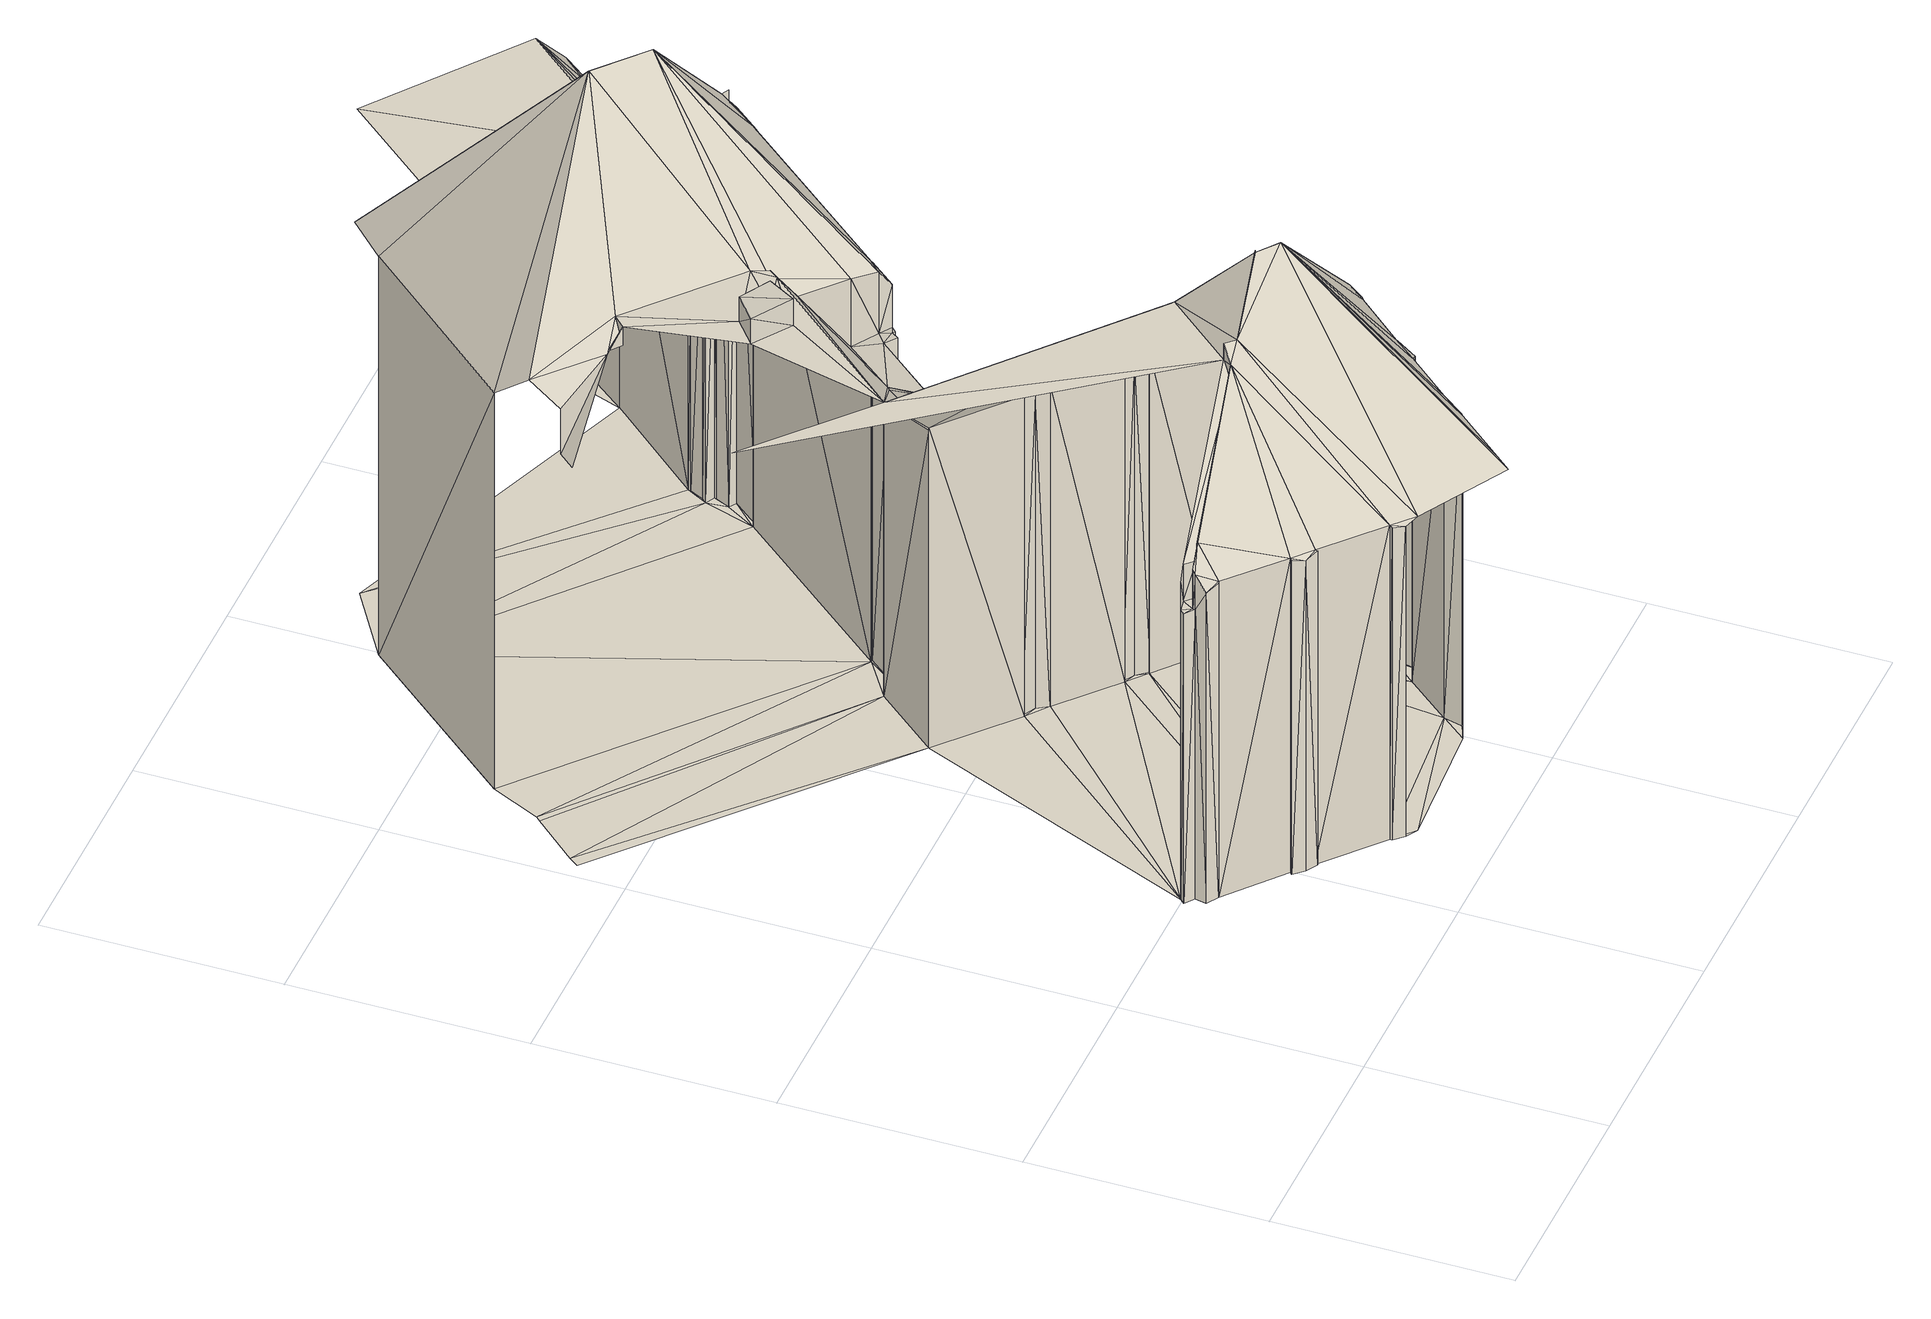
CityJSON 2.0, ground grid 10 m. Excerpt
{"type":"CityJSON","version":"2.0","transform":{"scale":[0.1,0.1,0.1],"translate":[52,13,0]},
"CityObjects":{
"building1":{"type":"Building","geometry":[{"type":"MultiSurface","lod":"2","boundaries":[[[0,1,2]]]}]},
"building2":{"type":"Building","geometry":[{"type":"MultiSurface","lod":"2","boundaries":[[[0,2,3]]]}]},
"building3":{"type":"Building","geometry":[{"type":"MultiSurface","lod":"2","boundaries":[[[4,5,6]]]}]},
"building4":{"type":"Building","geometry":[{"type":"MultiSurface","lod":"2","boundaries":[[[7,8,4]]]}]},
"building5":{"type":"Building","geometry":[{"type":"MultiSurface","lod":"2","boundaries":[[[5,7,4]]]}]},
"building6":{"type":"Building","geometry":[{"type":"MultiSurface","lod":"2","boundaries":[[[4,2,3]]]}]},
"building7":{"type":"Building","geometry":[{"type":"MultiSurface","lod":"2","boundaries":[[[6,4,3]]]}]},
"building8":{"type":"Building","geometry":[{"type":"MultiSurface","lod":"2","boundaries":[[[9,4,2]]]}]},
"building9":{"type":"Building","geometry":[{"type":"MultiSurface","lod":"2","boundaries":[[[0,6,3]]]}]},
"building10":{"type":"Building","geometry":[{"type":"MultiSurface","lod":"2","boundaries":[[[10,11,7]]]}]},
"building11":{"type":"Building","geometry":[{"type":"MultiSurface","lod":"2","boundaries":[[[10,7,5]]]}]},
"building12":{"type":"Building","geometry":[{"type":"MultiSurface","lod":"2","boundaries":[[[1,2,9]]]}]},
"building13":{"type":"Building","geometry":[{"type":"MultiSurface","lod":"2","boundaries":[[[7,11,12]]]}]},
"building14":{"type":"Building"},
"building15":{"type":"Building"},
"building16":{"type":"Building"},
"building17":{"type":"Building","geometry":[{"type":"MultiSurface","lod":"2","boundaries":[[[6,10,5]]]}]},
"building18":{"type":"Building","geometry":[{"type":"MultiSurface","lod":"2","boundaries":[[[7,12,8]]]}]},
"building19":{"type":"Building","geometry":[{"type":"MultiSurface","lod":"2","boundaries":[[[8,13,9]]]}]},
"building20":{"type":"Building","geometry":[{"type":"MultiSurface","lod":"2","boundaries":[[[4,8,9]]]}]},
"building21":{"type":"Building","geometry":[{"type":"MultiSurface","lod":"2","boundaries":[[[6,10,0]]]}]},
"building22":{"type":"Building"},
"building23":{"type":"Building","geometry":[{"type":"MultiSurface","lod":"2","boundaries":[[[10,12,11]]]}]},
"building24":{"type":"Building","geometry":[{"type":"MultiSurface","lod":"2","boundaries":[[[14,9,1]]]}]},
"building25":{"type":"Building"},
"building26":{"type":"Building","geometry":[{"type":"MultiSurface","lod":"2","boundaries":[[[14,15,1]]]}]},
"building27":{"type":"Building","geometry":[{"type":"MultiSurface","lod":"2","boundaries":[[[14,16,15]]]}]},
"building28":{"type":"Building","geometry":[{"type":"MultiSurface","lod":"2","boundaries":[[[12,17,8]]]}]},
"building29":{"type":"Building","geometry":[{"type":"MultiSurface","lod":"2","boundaries":[[[17,8,13]]]}]},
"building30":{"type":"Building","geometry":[{"type":"MultiSurface","lod":"2","boundaries":[[[9,13,18]]]}]},
"building31":{"type":"Building","geometry":[{"type":"MultiSurface","lod":"2","boundaries":[[[13,17,18]]]}]},
"building32":{"type":"Building","geometry":[{"type":"MultiSurface","lod":"2","boundaries":[[[9,18,19]]]}]},
"building33":{"type":"Building","geometry":[{"type":"MultiSurface","lod":"2","boundaries":[[[9,19,14]]]}]},
"building34":{"type":"Building","geometry":[{"type":"MultiSurface","lod":"2","boundaries":[[[14,20,19]]]}]},
"building35":{"type":"Building","geometry":[{"type":"MultiSurface","lod":"2","boundaries":[[[14,16,20]]]}]},
"building36":{"type":"Building","geometry":[{"type":"MultiSurface","lod":"2","boundaries":[[[17,21,20]]]}]},
"building37":{"type":"Building","geometry":[{"type":"MultiSurface","lod":"2","boundaries":[[[19,18,20]]]}]},
"building38":{"type":"Building","geometry":[{"type":"MultiSurface","lod":"2","boundaries":[[[18,17,20]]]}]},
"building39":{"type":"Building","geometry":[{"type":"MultiSurface","lod":"2","boundaries":[[[22,10,0]]]}]},
"building40":{"type":"Building","geometry":[{"type":"MultiSurface","lod":"2","boundaries":[[[23,12,10]]]}]},
"building41":{"type":"Building","geometry":[{"type":"MultiSurface","lod":"2","boundaries":[[[10,23,22]]]}]},
"building42":{"type":"Building","geometry":[{"type":"MultiSurface","lod":"2","boundaries":[[[23,17,12]]]}]},
"building43":{"type":"Building","geometry":[{"type":"MultiSurface","lod":"2","boundaries":[[[22,23,24]]]}]},
"building44":{"type":"Building","geometry":[{"type":"MultiSurface","lod":"2","boundaries":[[[25,24,22]]]}]},
"building45":{"type":"Building","geometry":[{"type":"MultiSurface","lod":"2","boundaries":[[[25,24,26]]]}]},
"building46":{"type":"Building","geometry":[{"type":"MultiSurface","lod":"2","boundaries":[[[27,26,25]]]}]},
"building47":{"type":"Building","geometry":[{"type":"MultiSurface","lod":"2","boundaries":[[[25,27,22]]]}]},
"building48":{"type":"Building","geometry":[{"type":"MultiSurface","lod":"2","boundaries":[[[23,24,26]]]}]},
"building49":{"type":"Building","geometry":[{"type":"MultiSurface","lod":"2","boundaries":[[[28,27,22]]]}]},
"building50":{"type":"Building","geometry":[{"type":"MultiSurface","lod":"2","boundaries":[[[23,29,26]]]}]},
"building51":{"type":"Building","geometry":[{"type":"MultiSurface","lod":"2","boundaries":[[[26,30,31]]]}]},
"building52":{"type":"Building","geometry":[{"type":"MultiSurface","lod":"2","boundaries":[[[27,26,31]]]}]},
"building53":{"type":"Building","geometry":[{"type":"MultiSurface","lod":"2","boundaries":[[[29,30,26]]]}]},
"building54":{"type":"Building","geometry":[{"type":"MultiSurface","lod":"2","boundaries":[[[27,31,28]]]}]},
"building55":{"type":"Building","geometry":[{"type":"MultiSurface","lod":"2","boundaries":[[[28,29,30]]]}]},
"building56":{"type":"Building","geometry":[{"type":"MultiSurface","lod":"2","boundaries":[[[31,30,28]]]}]},
"building57":{"type":"Building","geometry":[{"type":"MultiSurface","lod":"2","boundaries":[[[32,33,34]]]}]},
"building58":{"type":"Building","geometry":[{"type":"MultiSurface","lod":"2","boundaries":[[[23,35,17]]]}]},
"building59":{"type":"Building","geometry":[{"type":"MultiSurface","lod":"2","boundaries":[[[16,20,36]]]}]},
"building60":{"type":"Building","geometry":[{"type":"MultiSurface","lod":"2","boundaries":[[[35,21,17]]]}]},
"building61":{"type":"Building","geometry":[{"type":"MultiSurface","lod":"2","boundaries":[[[20,21,36]]]}]},
"building62":{"type":"Building","geometry":[{"type":"MultiSurface","lod":"2","boundaries":[[[36,35,21]]]}]},
"building63":{"type":"Building","geometry":[{"type":"MultiSurface","lod":"2","boundaries":[[[36,16,34]]]}]},
"building64":{"type":"Building","geometry":[{"type":"MultiSurface","lod":"2","boundaries":[[[28,37,38]]]}]},
"building65":{"type":"Building","geometry":[{"type":"MultiSurface","lod":"2","boundaries":[[[37,29,28]]]}]},
"building66":{"type":"Building","geometry":[{"type":"MultiSurface","lod":"2","boundaries":[[[23,35,29]]]}]},
"building67":{"type":"Building","geometry":[{"type":"MultiSurface","lod":"2","boundaries":[[[37,35,29]]]}]},
"building68":{"type":"Building","geometry":[{"type":"MultiSurface","lod":"2","boundaries":[[[38,39,40]]]}]},
"building69":{"type":"Building","geometry":[{"type":"MultiSurface","lod":"2","boundaries":[[[38,37,39]]]}]},
"building70":{"type":"Building","geometry":[{"type":"MultiSurface","lod":"2","boundaries":[[[40,41,42]]]}]},
"building71":{"type":"Building","geometry":[{"type":"MultiSurface","lod":"2","boundaries":[[[40,39,41]]]}]},
"building72":{"type":"Building","geometry":[{"type":"MultiSurface","lod":"2","boundaries":[[[38,42,40]]]}]},
"building73":{"type":"Building","geometry":[{"type":"MultiSurface","lod":"2","boundaries":[[[39,41,37]]]}]},
"building74":{"type":"Building"},
"building75":{"type":"Building"},
"building76":{"type":"Building","geometry":[{"type":"MultiSurface","lod":"2","boundaries":[[[43,44,45]]]}]},
"building77":{"type":"Building","geometry":[{"type":"MultiSurface","lod":"2","boundaries":[[[46,42,38]]]}]},
"building78":{"type":"Building","geometry":[{"type":"MultiSurface","lod":"2","boundaries":[[[41,37,47]]]}]},
"building79":{"type":"Building","geometry":[{"type":"MultiSurface","lod":"2","boundaries":[[[48,49,50]]]}]},
"building80":{"type":"Building","geometry":[{"type":"MultiSurface","lod":"2","boundaries":[[[33,51,52]]]}]},
"building81":{"type":"Building","geometry":[{"type":"MultiSurface","lod":"2","boundaries":[[[48,53,50]]]}]},
"building82":{"type":"Building","geometry":[{"type":"MultiSurface","lod":"2","boundaries":[[[53,54,50]]]}]},
"building83":{"type":"Building","geometry":[{"type":"MultiSurface","lod":"2","boundaries":[[[55,35,37]]]}]},
"building84":{"type":"Building"},
"building85":{"type":"Building","geometry":[{"type":"MultiSurface","lod":"2","boundaries":[[[47,37,55]]]}]},
"building86":{"type":"Building","geometry":[{"type":"MultiSurface","lod":"2","boundaries":[[[56,57,33]]]}]},
"building87":{"type":"Building","geometry":[{"type":"MultiSurface","lod":"2","boundaries":[[[50,58,54]]]}]},
"building88":{"type":"Building","geometry":[{"type":"MultiSurface","lod":"2","boundaries":[[[34,59,33]]]}]},
"building89":{"type":"Building","geometry":[{"type":"MultiSurface","lod":"2","boundaries":[[[60,44,43]]]}]},
"building90":{"type":"Building","geometry":[{"type":"MultiSurface","lod":"2","boundaries":[[[61,57,33]]]}]},
"building91":{"type":"Building","geometry":[{"type":"MultiSurface","lod":"2","boundaries":[[[43,0,62]]]}]},
"building92":{"type":"Building","geometry":[{"type":"MultiSurface","lod":"2","boundaries":[[[0,63,62]]]}]},
"building93":{"type":"Building","geometry":[{"type":"MultiSurface","lod":"2","boundaries":[[[61,33,64]]]}]},
"building94":{"type":"Building","geometry":[{"type":"MultiSurface","lod":"2","boundaries":[[[35,65,34]]]}]},
"building95":{"type":"Building","geometry":[{"type":"MultiSurface","lod":"2","boundaries":[[[34,35,36]]]}]},
"building96":{"type":"Building"},
"building97":{"type":"Building","geometry":[{"type":"MultiSurface","lod":"2","boundaries":[[[59,56,33]]]}]},
"building98":{"type":"Building","geometry":[{"type":"MultiSurface","lod":"2","boundaries":[[[65,35,55]]]}]},
"building99":{"type":"Building","geometry":[{"type":"MultiSurface","lod":"2","boundaries":[[[66,0,22]]]}]},
"building100":{"type":"Building","geometry":[{"type":"MultiSurface","lod":"2","boundaries":[[[67,68,50]]]}]},
"building101":{"type":"Building","geometry":[{"type":"MultiSurface","lod":"2","boundaries":[[[52,33,69]]]}]},
"building102":{"type":"Building"},
"building103":{"type":"Building","geometry":[{"type":"MultiSurface","lod":"2","boundaries":[[[68,67,70]]]}]},
"building104":{"type":"Building","geometry":[{"type":"MultiSurface","lod":"2","boundaries":[[[34,65,55]]]}]},
"building105":{"type":"Building"},
"building106":{"type":"Building","geometry":[{"type":"MultiSurface","lod":"2","boundaries":[[[51,71,52]]]}]},
"building107":{"type":"Building","geometry":[{"type":"MultiSurface","lod":"2","boundaries":[[[52,72,71]]]}]},
"building108":{"type":"Building","geometry":[{"type":"MultiSurface","lod":"2","boundaries":[[[73,44,60]]]}]},
"building109":{"type":"Building","geometry":[{"type":"MultiSurface","lod":"2","boundaries":[[[71,74,75]]]}]},
"building110":{"type":"Building","geometry":[{"type":"MultiSurface","lod":"2","boundaries":[[[75,71,51]]]}]},
"building111":{"type":"Building","geometry":[{"type":"MultiSurface","lod":"2","boundaries":[[[64,76,33]]]}]},
"building112":{"type":"Building","geometry":[{"type":"MultiSurface","lod":"2","boundaries":[[[70,58,68]]]}]},
"building113":{"type":"Building","geometry":[{"type":"MultiSurface","lod":"2","boundaries":[[[50,58,68]]]}]},
"building114":{"type":"Building","geometry":[{"type":"MultiSurface","lod":"2","boundaries":[[[72,74,71]]]}]},
"building115":{"type":"Building","geometry":[{"type":"MultiSurface","lod":"2","boundaries":[[[33,69,76]]]}]},
"building116":{"type":"Building","geometry":[{"type":"MultiSurface","lod":"2","boundaries":[[[51,67,75]]]}]},
"building117":{"type":"Building","geometry":[{"type":"MultiSurface","lod":"2","boundaries":[[[67,70,58]]]}]},
"building118":{"type":"Building","geometry":[{"type":"MultiSurface","lod":"2","boundaries":[[[67,58,75]]]}]},
"building119":{"type":"Building","geometry":[{"type":"MultiSurface","lod":"2","boundaries":[[[0,63,66]]]}]},
"building120":{"type":"Building","geometry":[{"type":"MultiSurface","lod":"2","boundaries":[[[77,55,47]]]}]},
"building121":{"type":"Building","geometry":[{"type":"MultiSurface","lod":"2","boundaries":[[[77,47,78]]]}]},
"building122":{"type":"Building","geometry":[{"type":"MultiSurface","lod":"2","boundaries":[[[79,60,73]]]}]},
"building123":{"type":"Building","geometry":[{"type":"MultiSurface","lod":"2","boundaries":[[[74,80,72]]]}]},
"building124":{"type":"Building","geometry":[{"type":"MultiSurface","lod":"2","boundaries":[[[80,72,52]]]}]},
"building125":{"type":"Building","geometry":[{"type":"MultiSurface","lod":"2","boundaries":[[[81,80,52]]]}]},
"building126":{"type":"Building","geometry":[{"type":"MultiSurface","lod":"2","boundaries":[[[81,80,74]]]}]},
"building127":{"type":"Building","geometry":[{"type":"MultiSurface","lod":"2","boundaries":[[[81,74,75]]]}]},
"building128":{"type":"Building","geometry":[{"type":"MultiSurface","lod":"2","boundaries":[[[82,83,55]]]}]},
"building129":{"type":"Building"},
"building130":{"type":"Building","geometry":[{"type":"MultiSurface","lod":"2","boundaries":[[[55,83,82]]]}]},
"building131":{"type":"Building","geometry":[{"type":"MultiSurface","lod":"2","boundaries":[[[84,28,22]]]}]},
"building132":{"type":"Building","geometry":[{"type":"MultiSurface","lod":"2","boundaries":[[[59,34,55]]]}]},
"building133":{"type":"Building","geometry":[{"type":"MultiSurface","lod":"2","boundaries":[[[77,55,82]]]}]},
"building134":{"type":"Building","geometry":[{"type":"MultiSurface","lod":"2","boundaries":[[[84,22,66]]]}]},
"building135":{"type":"Building","geometry":[{"type":"MultiSurface","lod":"2","boundaries":[[[46,38,85]]]}]},
"building136":{"type":"Building","geometry":[{"type":"MultiSurface","lod":"2","boundaries":[[[58,54,86]]]}]},
"building137":{"type":"Building","geometry":[{"type":"MultiSurface","lod":"2","boundaries":[[[82,59,55]]]}]},
"building138":{"type":"Building","geometry":[{"type":"MultiSurface","lod":"2","boundaries":[[[60,87,79]]]}]},
"building139":{"type":"Building","geometry":[{"type":"MultiSurface","lod":"2","boundaries":[[[88,85,46]]]}]},
"building140":{"type":"Building","geometry":[{"type":"MultiSurface","lod":"2","boundaries":[[[81,52,69]]]}]},
"building141":{"type":"Building","geometry":[{"type":"MultiSurface","lod":"2","boundaries":[[[54,86,89]]]}]},
"building142":{"type":"Building","geometry":[{"type":"MultiSurface","lod":"2","boundaries":[[[75,58,90]]]}]},
"building143":{"type":"Building","geometry":[{"type":"MultiSurface","lod":"2","boundaries":[[[90,75,81]]]}]},
"building144":{"type":"Building","geometry":[{"type":"MultiSurface","lod":"2","boundaries":[[[57,56,91]]]}]},
"building145":{"type":"Building","geometry":[{"type":"MultiSurface","lod":"2","boundaries":[[[91,92,57]]]}]},
"building146":{"type":"Building","geometry":[{"type":"MultiSurface","lod":"2","boundaries":[[[57,93,92]]]}]},
"building147":{"type":"Building","geometry":[{"type":"MultiSurface","lod":"2","boundaries":[[[91,56,43]]]}]},
"building148":{"type":"Building"},
"building149":{"type":"Building","geometry":[{"type":"MultiSurface","lod":"2","boundaries":[[[89,94,95]]]}]},
"building150":{"type":"Building","geometry":[{"type":"MultiSurface","lod":"2","boundaries":[[[96,89,95]]]}]},
"building151":{"type":"Building","geometry":[{"type":"MultiSurface","lod":"2","boundaries":[[[57,93,61]]]}]},
"building152":{"type":"Building","geometry":[{"type":"MultiSurface","lod":"2","boundaries":[[[61,97,93]]]}]},
"building153":{"type":"Building","geometry":[{"type":"MultiSurface","lod":"2","boundaries":[[[38,98,28]]]}]},
"building154":{"type":"Building","geometry":[{"type":"MultiSurface","lod":"2","boundaries":[[[99,78,77]]]}]},
"building155":{"type":"Building","geometry":[{"type":"MultiSurface","lod":"2","boundaries":[[[92,97,93]]]}]},
"building156":{"type":"Building","geometry":[{"type":"MultiSurface","lod":"2","boundaries":[[[87,96,79]]]}]},
"building157":{"type":"Building"},
"building158":{"type":"Building","geometry":[{"type":"MultiSurface","lod":"2","boundaries":[[[92,64,97]]]}]},
"building159":{"type":"Building","geometry":[{"type":"MultiSurface","lod":"2","boundaries":[[[100,56,59]]]}]},
"building160":{"type":"Building","geometry":[{"type":"MultiSurface","lod":"2","boundaries":[[[64,61,97]]]}]},
"building161":{"type":"Building","geometry":[{"type":"MultiSurface","lod":"2","boundaries":[[[90,81,69]]]}]},
"building162":{"type":"Building"},
"building163":{"type":"Building","geometry":[{"type":"MultiSurface","lod":"2","boundaries":[[[90,86,58]]]}]},
"building164":{"type":"Building","geometry":[{"type":"MultiSurface","lod":"2","boundaries":[[[28,98,84]]]}]},
"building165":{"type":"Building","geometry":[{"type":"MultiSurface","lod":"2","boundaries":[[[77,82,59]]]}]},
"building166":{"type":"Building","geometry":[{"type":"MultiSurface","lod":"2","boundaries":[[[62,56,43]]]}]},
"building167":{"type":"Building","geometry":[{"type":"MultiSurface","lod":"2","boundaries":[[[62,100,56]]]}]},
"building168":{"type":"Building","geometry":[{"type":"MultiSurface","lod":"2","boundaries":[[[94,86,89]]]}]},
"building169":{"type":"Building","geometry":[{"type":"MultiSurface","lod":"2","boundaries":[[[101,77,99]]]}]},
"building170":{"type":"Building","geometry":[{"type":"MultiSurface","lod":"2","boundaries":[[[38,98,85]]]}]},
"building171":{"type":"Building","geometry":[{"type":"MultiSurface","lod":"2","boundaries":[[[102,64,92]]]}]},
"building172":{"type":"Building","geometry":[{"type":"MultiSurface","lod":"2","boundaries":[[[102,92,91]]]}]},
"building173":{"type":"Building","geometry":[{"type":"MultiSurface","lod":"2","boundaries":[[[91,102,60]]]}]},
"building174":{"type":"Building","geometry":[{"type":"MultiSurface","lod":"2","boundaries":[[[43,60,91]]]}]},
"building175":{"type":"Building","geometry":[{"type":"MultiSurface","lod":"2","boundaries":[[[76,103,69]]]}]},
"building176":{"type":"Building","geometry":[{"type":"MultiSurface","lod":"2","boundaries":[[[104,105,69]]]}]},
"building177":{"type":"Building","geometry":[{"type":"MultiSurface","lod":"2","boundaries":[[[104,69,103]]]}]},
"building178":{"type":"Building","geometry":[{"type":"MultiSurface","lod":"2","boundaries":[[[104,76,103]]]}]},
"building179":{"type":"Building","geometry":[{"type":"MultiSurface","lod":"2","boundaries":[[[90,69,105]]]}]},
"building180":{"type":"Building","geometry":[{"type":"MultiSurface","lod":"2","boundaries":[[[90,105,104]]]}]},
"building181":{"type":"Building","geometry":[{"type":"MultiSurface","lod":"2","boundaries":[[[95,96,87]]]}]},
"building182":{"type":"Building","geometry":[{"type":"MultiSurface","lod":"2","boundaries":[[[100,59,106]]]}]},
"building183":{"type":"Building","geometry":[{"type":"MultiSurface","lod":"2","boundaries":[[[107,77,101]]]}]},
"building184":{"type":"Building","geometry":[{"type":"MultiSurface","lod":"2","boundaries":[[[102,64,108]]]}]},
"building185":{"type":"Building","geometry":[{"type":"MultiSurface","lod":"2","boundaries":[[[64,108,76]]]}]},
"building186":{"type":"Building","geometry":[{"type":"MultiSurface","lod":"2","boundaries":[[[109,101,88]]]}]},
"building187":{"type":"Building"},
"building188":{"type":"Building","geometry":[{"type":"MultiSurface","lod":"2","boundaries":[[[62,100,110]]]}]},
"building189":{"type":"Building","geometry":[{"type":"MultiSurface","lod":"2","boundaries":[[[62,110,111]]]}]},
"building190":{"type":"Building","geometry":[{"type":"MultiSurface","lod":"2","boundaries":[[[112,108,76]]]}]},
"building191":{"type":"Building","geometry":[{"type":"MultiSurface","lod":"2","boundaries":[[[104,112,76]]]}]},
"building192":{"type":"Building","geometry":[{"type":"MultiSurface","lod":"2","boundaries":[[[113,110,100]]]}]},
"building193":{"type":"Building","geometry":[{"type":"MultiSurface","lod":"2","boundaries":[[[62,114,111]]]}]},
"building194":{"type":"Building","geometry":[{"type":"MultiSurface","lod":"2","boundaries":[[[109,101,115]]]}]},
"building195":{"type":"Building"},
"building196":{"type":"Building","geometry":[{"type":"MultiSurface","lod":"2","boundaries":[[[111,110,113]]]}]},
"building197":{"type":"Building","geometry":[{"type":"MultiSurface","lod":"2","boundaries":[[[111,113,114]]]}]},
"building198":{"type":"Building","geometry":[{"type":"MultiSurface","lod":"2","boundaries":[[[88,115,116]]]}]},
"building199":{"type":"Building","geometry":[{"type":"MultiSurface","lod":"2","boundaries":[[[115,109,88]]]}]},
"building200":{"type":"Building","geometry":[{"type":"MultiSurface","lod":"2","boundaries":[[[113,100,106]]]}]},
"building201":{"type":"Building","geometry":[{"type":"MultiSurface","lod":"2","boundaries":[[[114,63,62]]]}]},
"building202":{"type":"Building","geometry":[{"type":"MultiSurface","lod":"2","boundaries":[[[115,101,107]]]}]},
"building203":{"type":"Building","geometry":[{"type":"MultiSurface","lod":"2","boundaries":[[[88,85,116]]]}]},
"building204":{"type":"Building"},
"building205":{"type":"Building","geometry":[{"type":"MultiSurface","lod":"2","boundaries":[[[113,106,117]]]}]},
"building206":{"type":"Building","geometry":[{"type":"MultiSurface","lod":"2","boundaries":[[[113,117,63]]]}]},
"building207":{"type":"Building","geometry":[{"type":"MultiSurface","lod":"2","boundaries":[[[63,113,114]]]}]},
"building208":{"type":"Building","geometry":[{"type":"MultiSurface","lod":"2","boundaries":[[[107,77,118]]]}]},
"building209":{"type":"Building","geometry":[{"type":"MultiSurface","lod":"2","boundaries":[[[117,106,63]]]}]},
"building210":{"type":"Building"},
"building211":{"type":"Building","geometry":[{"type":"MultiSurface","lod":"2","boundaries":[[[106,59,119]]]}]},
"building212":{"type":"Building","geometry":[{"type":"MultiSurface","lod":"2","boundaries":[[[116,115,85]]]}]},
"building213":{"type":"Building","geometry":[{"type":"MultiSurface","lod":"2","boundaries":[[[115,107,85]]]}]},
"building214":{"type":"Building"},
"building215":{"type":"Building"},
"building216":{"type":"Building","geometry":[{"type":"MultiSurface","lod":"2","boundaries":[[[120,121,102]]]}]},
"building217":{"type":"Building","geometry":[{"type":"MultiSurface","lod":"2","boundaries":[[[60,102,120]]]}]},
"building218":{"type":"Building","geometry":[{"type":"MultiSurface","lod":"2","boundaries":[[[122,59,119]]]}]},
"building219":{"type":"Building","geometry":[{"type":"MultiSurface","lod":"2","boundaries":[[[102,108,123]]]}]},
"building220":{"type":"Building","geometry":[{"type":"MultiSurface","lod":"2","boundaries":[[[124,102,121]]]}]},
"building221":{"type":"Building","geometry":[{"type":"MultiSurface","lod":"2","boundaries":[[[120,125,60]]]}]},
"building222":{"type":"Building","geometry":[{"type":"MultiSurface","lod":"2","boundaries":[[[104,112,126]]]}]},
"building223":{"type":"Building","geometry":[{"type":"MultiSurface","lod":"2","boundaries":[[[123,112,108]]]}]},
"building224":{"type":"Building","geometry":[{"type":"MultiSurface","lod":"2","boundaries":[[[123,127,112]]]}]},
"building225":{"type":"Building"},
"building226":{"type":"Building"},
"building227":{"type":"Building","geometry":[{"type":"MultiSurface","lod":"2","boundaries":[[[124,102,123]]]}]},
"building228":{"type":"Building","geometry":[{"type":"MultiSurface","lod":"2","boundaries":[[[128,60,125]]]}]},
"building229":{"type":"Building","geometry":[{"type":"MultiSurface","lod":"2","boundaries":[[[124,121,120]]]}]},
"building230":{"type":"Building","geometry":[{"type":"MultiSurface","lod":"2","boundaries":[[[125,124,120]]]}]},
"building231":{"type":"Building","geometry":[{"type":"MultiSurface","lod":"2","boundaries":[[[104,126,90]]]}]},
"building232":{"type":"Building","geometry":[{"type":"MultiSurface","lod":"2","boundaries":[[[77,118,129]]]}]},
"building233":{"type":"Building","geometry":[{"type":"MultiSurface","lod":"2","boundaries":[[[130,124,125]]]}]},
"building234":{"type":"Building","geometry":[{"type":"MultiSurface","lod":"2","boundaries":[[[130,131,124]]]}]},
"building235":{"type":"Building","geometry":[{"type":"MultiSurface","lod":"2","boundaries":[[[63,106,66]]]}]},
"building236":{"type":"Building","geometry":[{"type":"MultiSurface","lod":"2","boundaries":[[[66,119,106]]]}]},
"building237":{"type":"Building","geometry":[{"type":"MultiSurface","lod":"2","boundaries":[[[124,123,132]]]}]},
"building238":{"type":"Building","geometry":[{"type":"MultiSurface","lod":"2","boundaries":[[[131,124,132]]]}]},
"building239":{"type":"Building","geometry":[{"type":"MultiSurface","lod":"2","boundaries":[[[125,128,130]]]}]},
"building240":{"type":"Building","geometry":[{"type":"MultiSurface","lod":"2","boundaries":[[[133,59,77]]]}]},
"building241":{"type":"Building","geometry":[{"type":"MultiSurface","lod":"2","boundaries":[[[134,127,123]]]}]},
"building242":{"type":"Building","geometry":[{"type":"MultiSurface","lod":"2","boundaries":[[[123,134,132]]]}]},
"building243":{"type":"Building","geometry":[{"type":"MultiSurface","lod":"2","boundaries":[[[130,132,128]]]}]},
"building244":{"type":"Building","geometry":[{"type":"MultiSurface","lod":"2","boundaries":[[[132,131,130]]]}]},
"building245":{"type":"Building","geometry":[{"type":"MultiSurface","lod":"2","boundaries":[[[90,86,126]]]}]},
"building246":{"type":"Building","geometry":[{"type":"MultiSurface","lod":"2","boundaries":[[[128,87,60]]]}]},
"building247":{"type":"Building","geometry":[{"type":"MultiSurface","lod":"2","boundaries":[[[135,86,94]]]}]},
"building248":{"type":"Building","geometry":[{"type":"MultiSurface","lod":"2","boundaries":[[[136,59,122]]]}]},
"building249":{"type":"Building","geometry":[{"type":"MultiSurface","lod":"2","boundaries":[[[137,134,127]]]}]},
"building250":{"type":"Building","geometry":[{"type":"MultiSurface","lod":"2","boundaries":[[[133,136,59]]]}]},
"building251":{"type":"Building","geometry":[{"type":"MultiSurface","lod":"2","boundaries":[[[138,107,85]]]}]},
"building252":{"type":"Building","geometry":[{"type":"MultiSurface","lod":"2","boundaries":[[[138,118,107]]]}]},
"building253":{"type":"Building","geometry":[{"type":"MultiSurface","lod":"2","boundaries":[[[112,127,126]]]}]},
"building254":{"type":"Building","geometry":[{"type":"MultiSurface","lod":"2","boundaries":[[[129,77,139]]]}]},
"building255":{"type":"Building","geometry":[{"type":"MultiSurface","lod":"2","boundaries":[[[132,140,141]]]}]},
"building256":{"type":"Building","geometry":[{"type":"MultiSurface","lod":"2","boundaries":[[[140,134,132]]]}]},
"building257":{"type":"Building","geometry":[{"type":"MultiSurface","lod":"2","boundaries":[[[132,141,128]]]}]},
"building258":{"type":"Building","geometry":[{"type":"MultiSurface","lod":"2","boundaries":[[[134,140,137]]]}]},
"building259":{"type":"Building","geometry":[{"type":"MultiSurface","lod":"2","boundaries":[[[87,141,128]]]}]},
"building260":{"type":"Building","geometry":[{"type":"MultiSurface","lod":"2","boundaries":[[[66,142,143]]]}]},
"building261":{"type":"Building","geometry":[{"type":"MultiSurface","lod":"2","boundaries":[[[66,119,142]]]}]},
"building262":{"type":"Building","geometry":[{"type":"MultiSurface","lod":"2","boundaries":[[[66,144,143]]]}]},
"building263":{"type":"Building","geometry":[{"type":"MultiSurface","lod":"2","boundaries":[[[145,142,119]]]}]},
"building264":{"type":"Building","geometry":[{"type":"MultiSurface","lod":"2","boundaries":[[[143,142,145]]]}]},
"building265":{"type":"Building","geometry":[{"type":"MultiSurface","lod":"2","boundaries":[[[144,145,143]]]}]},
"building266":{"type":"Building","geometry":[{"type":"MultiSurface","lod":"2","boundaries":[[[66,84,144]]]}]},
"building267":{"type":"Building","geometry":[{"type":"MultiSurface","lod":"2","boundaries":[[[145,119,122]]]}]},
"building268":{"type":"Building","geometry":[{"type":"MultiSurface","lod":"2","boundaries":[[[84,146,144]]]}]},
"building269":{"type":"Building","geometry":[{"type":"MultiSurface","lod":"2","boundaries":[[[145,122,147]]]}]},
"building270":{"type":"Building","geometry":[{"type":"MultiSurface","lod":"2","boundaries":[[[146,145,144]]]}]},
"building271":{"type":"Building","geometry":[{"type":"MultiSurface","lod":"2","boundaries":[[[146,147,145]]]}]},
"building272":{"type":"Building","geometry":[{"type":"MultiSurface","lod":"2","boundaries":[[[87,137,140]]]}]},
"building273":{"type":"Building","geometry":[{"type":"MultiSurface","lod":"2","boundaries":[[[87,140,141]]]}]},
"building274":{"type":"Building","geometry":[{"type":"MultiSurface","lod":"2","boundaries":[[[127,137,126]]]}]},
"building275":{"type":"Building","geometry":[{"type":"MultiSurface","lod":"2","boundaries":[[[147,122,84]]]}]},
"building276":{"type":"Building","geometry":[{"type":"MultiSurface","lod":"2","boundaries":[[[84,147,146]]]}]},
"building277":{"type":"Building","geometry":[{"type":"MultiSurface","lod":"2","boundaries":[[[77,139,148]]]}]},
"building278":{"type":"Building","geometry":[{"type":"MultiSurface","lod":"2","boundaries":[[[149,133,77]]]}]},
"building279":{"type":"Building","geometry":[{"type":"MultiSurface","lod":"2","boundaries":[[[138,118,150]]]}]},
"building280":{"type":"Building"},
"building281":{"type":"Building","geometry":[{"type":"MultiSurface","lod":"2","boundaries":[[[138,98,85]]]}]},
"building282":{"type":"Building","geometry":[{"type":"MultiSurface","lod":"2","boundaries":[[[148,149,77]]]}]},
"building283":{"type":"Building"},
"building284":{"type":"Building","geometry":[{"type":"MultiSurface","lod":"2","boundaries":[[[151,86,126]]]}]},
"building285":{"type":"Building","geometry":[{"type":"MultiSurface","lod":"2","boundaries":[[[152,153,138]]]}]},
"building286":{"type":"Building","geometry":[{"type":"MultiSurface","lod":"2","boundaries":[[[138,150,153]]]}]},
"building287":{"type":"Building","geometry":[{"type":"MultiSurface","lod":"2","boundaries":[[[129,118,150]]]}]},
"building288":{"type":"Building","geometry":[{"type":"MultiSurface","lod":"2","boundaries":[[[154,152,138]]]}]},
"building289":{"type":"Building","geometry":[{"type":"MultiSurface","lod":"2","boundaries":[[[153,129,150]]]}]},
"building290":{"type":"Building","geometry":[{"type":"MultiSurface","lod":"2","boundaries":[[[98,122,84]]]}]},
"building291":{"type":"Building","geometry":[{"type":"MultiSurface","lod":"2","boundaries":[[[122,136,98]]]}]},
"building292":{"type":"Building","geometry":[{"type":"MultiSurface","lod":"2","boundaries":[[[151,135,86]]]}]},
"building293":{"type":"Building","geometry":[{"type":"MultiSurface","lod":"2","boundaries":[[[155,138,98]]]}]},
"building294":{"type":"Building","geometry":[{"type":"MultiSurface","lod":"2","boundaries":[[[156,153,152]]]}]},
"building295":{"type":"Building","geometry":[{"type":"MultiSurface","lod":"2","boundaries":[[[156,157,153]]]}]},
"building296":{"type":"Building","geometry":[{"type":"MultiSurface","lod":"2","boundaries":[[[154,152,156]]]}]},
"building297":{"type":"Building","geometry":[{"type":"MultiSurface","lod":"2","boundaries":[[[153,157,129]]]}]},
"building298":{"type":"Building","geometry":[{"type":"MultiSurface","lod":"2","boundaries":[[[157,129,154]]]}]},
"building299":{"type":"Building","geometry":[{"type":"MultiSurface","lod":"2","boundaries":[[[154,157,156]]]}]},
"building300":{"type":"Building","geometry":[{"type":"MultiSurface","lod":"2","boundaries":[[[138,155,154]]]}]},
"building301":{"type":"Building","geometry":[{"type":"MultiSurface","lod":"2","boundaries":[[[158,159,98]]]}]},
"building302":{"type":"Building","geometry":[{"type":"MultiSurface","lod":"2","boundaries":[[[98,136,159]]]}]},
"building303":{"type":"Building","geometry":[{"type":"MultiSurface","lod":"2","boundaries":[[[160,159,136]]]}]},
"building304":{"type":"Building","geometry":[{"type":"MultiSurface","lod":"2","boundaries":[[[98,161,158]]]}]},
"building305":{"type":"Building","geometry":[{"type":"MultiSurface","lod":"2","boundaries":[[[160,159,158]]]}]},
"building306":{"type":"Building","geometry":[{"type":"MultiSurface","lod":"2","boundaries":[[[161,160,158]]]}]},
"building307":{"type":"Building","geometry":[{"type":"MultiSurface","lod":"2","boundaries":[[[136,160,133]]]}]},
"building308":{"type":"Building","geometry":[{"type":"MultiSurface","lod":"2","boundaries":[[[161,155,98]]]}]},
"building309":{"type":"Building"},
"building310":{"type":"Building","geometry":[{"type":"MultiSurface","lod":"2","boundaries":[[[162,160,133]]]}]},
"building311":{"type":"Building","geometry":[{"type":"MultiSurface","lod":"2","boundaries":[[[155,160,161]]]}]},
"building312":{"type":"Building","geometry":[{"type":"MultiSurface","lod":"2","boundaries":[[[155,162,160]]]}]},
"building313":{"type":"Building","geometry":[{"type":"MultiSurface","lod":"2","boundaries":[[[163,87,95]]]}]},
"building314":{"type":"Building"},
"building315":{"type":"Building","geometry":[{"type":"MultiSurface","lod":"2","boundaries":[[[155,133,162]]]}]},
"building316":{"type":"Building","geometry":[{"type":"MultiSurface","lod":"2","boundaries":[[[164,139,129]]]}]},
"building317":{"type":"Building","geometry":[{"type":"MultiSurface","lod":"2","boundaries":[[[154,129,164]]]}]},
"building318":{"type":"Building","geometry":[{"type":"MultiSurface","lod":"2","boundaries":[[[155,164,154]]]}]},
"building319":{"type":"Building","geometry":[{"type":"MultiSurface","lod":"2","boundaries":[[[155,165,164]]]}]},
"building320":{"type":"Building","geometry":[{"type":"MultiSurface","lod":"2","boundaries":[[[166,137,126]]]}]},
"building321":{"type":"Building","geometry":[{"type":"MultiSurface","lod":"2","boundaries":[[[165,133,155]]]}]},
"building322":{"type":"Building","geometry":[{"type":"MultiSurface","lod":"2","boundaries":[[[133,149,165]]]}]},
"building323":{"type":"Building"},
"building324":{"type":"Building","geometry":[{"type":"MultiSurface","lod":"2","boundaries":[[[167,139,164]]]}]},
"building325":{"type":"Building","geometry":[{"type":"MultiSurface","lod":"2","boundaries":[[[168,163,95]]]}]},
"building326":{"type":"Building","geometry":[{"type":"MultiSurface","lod":"2","boundaries":[[[166,137,87]]]}]},
"building327":{"type":"Building","geometry":[{"type":"MultiSurface","lod":"2","boundaries":[[[87,166,163]]]}]},
"building328":{"type":"Building"},
"building329":{"type":"Building","geometry":[{"type":"MultiSurface","lod":"2","boundaries":[[[169,139,167]]]}]},
"building330":{"type":"Building","geometry":[{"type":"MultiSurface","lod":"2","boundaries":[[[164,167,169]]]}]},
"building331":{"type":"Building","geometry":[{"type":"MultiSurface","lod":"2","boundaries":[[[164,169,170]]]}]},
"building332":{"type":"Building","geometry":[{"type":"MultiSurface","lod":"2","boundaries":[[[165,171,164]]]}]},
"building333":{"type":"Building","geometry":[{"type":"MultiSurface","lod":"2","boundaries":[[[165,149,172]]]}]},
"building334":{"type":"Building","geometry":[{"type":"MultiSurface","lod":"2","boundaries":[[[173,172,165]]]}]},
"building335":{"type":"Building","geometry":[{"type":"MultiSurface","lod":"2","boundaries":[[[171,164,170]]]}]},
"building336":{"type":"Building","geometry":[{"type":"MultiSurface","lod":"2","boundaries":[[[169,139,148]]]}]},
"building337":{"type":"Building","geometry":[{"type":"MultiSurface","lod":"2","boundaries":[[[95,168,174]]]}]},
"building338":{"type":"Building","geometry":[{"type":"MultiSurface","lod":"2","boundaries":[[[173,171,165]]]}]},
"building339":{"type":"Building","geometry":[{"type":"MultiSurface","lod":"2","boundaries":[[[172,175,149]]]}]},
"building340":{"type":"Building","geometry":[{"type":"MultiSurface","lod":"2","boundaries":[[[175,172,173]]]}]},
"building341":{"type":"Building","geometry":[{"type":"MultiSurface","lod":"2","boundaries":[[[171,175,173]]]}]},
"building342":{"type":"Building","geometry":[{"type":"MultiSurface","lod":"2","boundaries":[[[148,175,149]]]}]},
"building343":{"type":"Building","geometry":[{"type":"MultiSurface","lod":"2","boundaries":[[[176,166,126]]]}]},
"building344":{"type":"Building","geometry":[{"type":"MultiSurface","lod":"2","boundaries":[[[151,126,177]]]}]},
"building345":{"type":"Building","geometry":[{"type":"MultiSurface","lod":"2","boundaries":[[[178,169,170]]]}]},
"building346":{"type":"Building","geometry":[{"type":"MultiSurface","lod":"2","boundaries":[[[178,179,169]]]}]},
"building347":{"type":"Building"},
"building348":{"type":"Building"},
"building349":{"type":"Building","geometry":[{"type":"MultiSurface","lod":"2","boundaries":[[[178,170,180]]]}]},
"building350":{"type":"Building","geometry":[{"type":"MultiSurface","lod":"2","boundaries":[[[169,148,179]]]}]},
"building351":{"type":"Building","geometry":[{"type":"MultiSurface","lod":"2","boundaries":[[[170,180,171]]]}]},
"building352":{"type":"Building","geometry":[{"type":"MultiSurface","lod":"2","boundaries":[[[181,175,148]]]}]},
"building353":{"type":"Building"},
"building354":{"type":"Building","geometry":[{"type":"MultiSurface","lod":"2","boundaries":[[[171,175,180]]]}]},
"building355":{"type":"Building","geometry":[{"type":"MultiSurface","lod":"2","boundaries":[[[175,181,180]]]}]},
"building356":{"type":"Building"},
"building357":{"type":"Building"},
"building358":{"type":"Building","geometry":[{"type":"MultiSurface","lod":"2","boundaries":[[[178,179,182]]]}]},
"building359":{"type":"Building","geometry":[{"type":"MultiSurface","lod":"2","boundaries":[[[183,182,178]]]}]},
"building360":{"type":"Building","geometry":[{"type":"MultiSurface","lod":"2","boundaries":[[[183,178,180]]]}]},
"building361":{"type":"Building","geometry":[{"type":"MultiSurface","lod":"2","boundaries":[[[182,148,179]]]}]},
"building362":{"type":"Building"},
"building363":{"type":"Building","geometry":[{"type":"MultiSurface","lod":"2","boundaries":[[[181,148,180]]]}]},
"building364":{"type":"Building","geometry":[{"type":"MultiSurface","lod":"2","boundaries":[[[183,182,180]]]}]},
"building365":{"type":"Building","geometry":[{"type":"MultiSurface","lod":"2","boundaries":[[[182,148,180]]]}]},
"building366":{"type":"Building","geometry":[{"type":"MultiSurface","lod":"2","boundaries":[[[177,126,176]]]}]},
"building367":{"type":"Building","geometry":[{"type":"MultiSurface","lod":"2","boundaries":[[[184,151,177]]]}]},
"building368":{"type":"Building","geometry":[{"type":"MultiSurface","lod":"2","boundaries":[[[185,177,184]]]}]},
"building369":{"type":"Building","geometry":[{"type":"MultiSurface","lod":"2","boundaries":[[[185,184,186]]]}]},
"building370":{"type":"Building","geometry":[{"type":"MultiSurface","lod":"2","boundaries":[[[174,187,168]]]}]},
"building371":{"type":"Building","geometry":[{"type":"MultiSurface","lod":"2","boundaries":[[[188,166,163]]]}]},
"building372":{"type":"Building","geometry":[{"type":"MultiSurface","lod":"2","boundaries":[[[163,188,189]]]}]},
"building373":{"type":"Building","geometry":[{"type":"MultiSurface","lod":"2","boundaries":[[[187,190,174]]]}]},
"building374":{"type":"Building","geometry":[{"type":"MultiSurface","lod":"2","boundaries":[[[177,176,191]]]}]},
"building375":{"type":"Building","geometry":[{"type":"MultiSurface","lod":"2","boundaries":[[[191,177,185]]]}]},
"building376":{"type":"Building","geometry":[{"type":"MultiSurface","lod":"2","boundaries":[[[185,191,192]]]}]},
"building377":{"type":"Building","geometry":[{"type":"MultiSurface","lod":"2","boundaries":[[[185,192,193]]]}]},
"building378":{"type":"Building","geometry":[{"type":"MultiSurface","lod":"2","boundaries":[[[176,166,194]]]}]},
"building379":{"type":"Building","geometry":[{"type":"MultiSurface","lod":"2","boundaries":[[[185,193,195]]]}]},
"building380":{"type":"Building","geometry":[{"type":"MultiSurface","lod":"2","boundaries":[[[166,188,196]]]}]},
"building381":{"type":"Building","geometry":[{"type":"MultiSurface","lod":"2","boundaries":[[[163,197,189]]]}]},
"building382":{"type":"Building","geometry":[{"type":"MultiSurface","lod":"2","boundaries":[[[189,188,196]]]}]},
"building383":{"type":"Building","geometry":[{"type":"MultiSurface","lod":"2","boundaries":[[[189,196,197]]]}]},
"building384":{"type":"Building","geometry":[{"type":"MultiSurface","lod":"2","boundaries":[[[198,197,163]]]}]},
"building385":{"type":"Building","geometry":[{"type":"MultiSurface","lod":"2","boundaries":[[[166,196,194]]]}]},
"building386":{"type":"Building","geometry":[{"type":"MultiSurface","lod":"2","boundaries":[[[163,198,168]]]}]},
"building387":{"type":"Building","geometry":[{"type":"MultiSurface","lod":"2","boundaries":[[[176,194,199]]]}]},
"building388":{"type":"Building","geometry":[{"type":"MultiSurface","lod":"2","boundaries":[[[191,199,176]]]}]},
"building389":{"type":"Building","geometry":[{"type":"MultiSurface","lod":"2","boundaries":[[[196,194,198]]]}]},
"building390":{"type":"Building","geometry":[{"type":"MultiSurface","lod":"2","boundaries":[[[198,196,197]]]}]},
"building391":{"type":"Building","geometry":[{"type":"MultiSurface","lod":"2","boundaries":[[[198,200,168]]]}]},
"building392":{"type":"Building","geometry":[{"type":"MultiSurface","lod":"2","boundaries":[[[198,201,202]]]}]},
"building393":{"type":"Building","geometry":[{"type":"MultiSurface","lod":"2","boundaries":[[[201,191,199]]]}]},
"building394":{"type":"Building","geometry":[{"type":"MultiSurface","lod":"2","boundaries":[[[194,201,198]]]}]},
"building395":{"type":"Building","geometry":[{"type":"MultiSurface","lod":"2","boundaries":[[[194,199,201]]]}]},
"building396":{"type":"Building","geometry":[{"type":"MultiSurface","lod":"2","boundaries":[[[198,202,200]]]}]},
"building397":{"type":"Building","geometry":[{"type":"MultiSurface","lod":"2","boundaries":[[[203,193,168]]]}]},
"building398":{"type":"Building","geometry":[{"type":"MultiSurface","lod":"2","boundaries":[[[193,204,203]]]}]},
"building399":{"type":"Building","geometry":[{"type":"MultiSurface","lod":"2","boundaries":[[[193,192,205]]]}]},
"building400":{"type":"Building","geometry":[{"type":"MultiSurface","lod":"2","boundaries":[[[200,205,168]]]}]},
"building401":{"type":"Building","geometry":[{"type":"MultiSurface","lod":"2","boundaries":[[[168,193,205]]]}]},
"building402":{"type":"Building","geometry":[{"type":"MultiSurface","lod":"2","boundaries":[[[205,206,192]]]}]},
"building403":{"type":"Building","geometry":[{"type":"MultiSurface","lod":"2","boundaries":[[[206,191,192]]]}]},
"building404":{"type":"Building","geometry":[{"type":"MultiSurface","lod":"2","boundaries":[[[206,201,191]]]}]},
"building405":{"type":"Building","geometry":[{"type":"MultiSurface","lod":"2","boundaries":[[[202,205,200]]]}]},
"building406":{"type":"Building","geometry":[{"type":"MultiSurface","lod":"2","boundaries":[[[202,201,205]]]}]},
"building407":{"type":"Building","geometry":[{"type":"MultiSurface","lod":"2","boundaries":[[[205,206,201]]]}]},
"building408":{"type":"Building","geometry":[{"type":"MultiSurface","lod":"2","boundaries":[[[195,193,204]]]}]},
"building409":{"type":"Building","geometry":[{"type":"MultiSurface","lod":"2","boundaries":[[[203,187,168]]]}]},
"building410":{"type":"Building","geometry":[{"type":"MultiSurface","lod":"2","boundaries":[[[207,208,204]]]}]},
"building411":{"type":"Building","geometry":[{"type":"MultiSurface","lod":"2","boundaries":[[[203,204,207]]]}]},
"building412":{"type":"Building","geometry":[{"type":"MultiSurface","lod":"2","boundaries":[[[204,195,208]]]}]},
"building413":{"type":"Building","geometry":[{"type":"MultiSurface","lod":"2","boundaries":[[[203,187,207]]]}]},
"building414":{"type":"Building","geometry":[{"type":"MultiSurface","lod":"2","boundaries":[[[208,195,187]]]}]},
"building415":{"type":"Building","geometry":[{"type":"MultiSurface","lod":"2","boundaries":[[[207,208,187]]]}]},
"building416":{"type":"Building","geometry":[{"type":"MultiSurface","lod":"2","boundaries":[[[209,195,185]]]}]},
"building417":{"type":"Building","geometry":[{"type":"MultiSurface","lod":"2","boundaries":[[[209,186,185]]]}]},
"building418":{"type":"Building","geometry":[{"type":"MultiSurface","lod":"2","boundaries":[[[187,210,190]]]}]},
"building419":{"type":"Building","geometry":[{"type":"MultiSurface","lod":"2","boundaries":[[[187,195,210]]]}]},
"building420":{"type":"Building","geometry":[{"type":"MultiSurface","lod":"2","boundaries":[[[195,210,209]]]}]},
"building421":{"type":"Building","geometry":[{"type":"MultiSurface","lod":"2","boundaries":[[[211,210,209]]]}]},
"building422":{"type":"Building","geometry":[{"type":"MultiSurface","lod":"2","boundaries":[[[212,211,210]]]}]},
"building423":{"type":"Building","geometry":[{"type":"MultiSurface","lod":"2","boundaries":[[[212,210,190]]]}]},
"building424":{"type":"Building","geometry":[{"type":"MultiSurface","lod":"2","boundaries":[[[213,209,211]]]}]},
"building425":{"type":"Building","geometry":[{"type":"MultiSurface","lod":"2","boundaries":[[[190,214,212]]]}]},
"building426":{"type":"Building","geometry":[{"type":"MultiSurface","lod":"2","boundaries":[[[212,215,216]]]}]},
"building427":{"type":"Building","geometry":[{"type":"MultiSurface","lod":"2","boundaries":[[[212,211,215]]]}]},
"building428":{"type":"Building","geometry":[{"type":"MultiSurface","lod":"2","boundaries":[[[211,215,217]]]}]},
"building429":{"type":"Building","geometry":[{"type":"MultiSurface","lod":"2","boundaries":[[[212,216,218]]]}]},
"building430":{"type":"Building","geometry":[{"type":"MultiSurface","lod":"2","boundaries":[[[216,217,218]]]}]},
"building431":{"type":"Building","geometry":[{"type":"MultiSurface","lod":"2","boundaries":[[[217,215,216]]]}]},
"building432":{"type":"Building","geometry":[{"type":"MultiSurface","lod":"2","boundaries":[[[213,211,217]]]}]},
"building433":{"type":"Building","geometry":[{"type":"MultiSurface","lod":"2","boundaries":[[[219,217,218]]]}]},
"building434":{"type":"Building","geometry":[{"type":"MultiSurface","lod":"2","boundaries":[[[217,220,219]]]}]},
"building435":{"type":"Building","geometry":[{"type":"MultiSurface","lod":"2","boundaries":[[[217,220,221]]]}]},
"building436":{"type":"Building","geometry":[{"type":"MultiSurface","lod":"2","boundaries":[[[218,219,222]]]}]}
},
"vertices":[
[70,101,0],[70,101,141],[68,99,141],
[68,99,0],
[72,96,141],[71,91,0],[72,96,0],
[71,91,151],[72,96,158],
[72,97,141],
[76,88,0],[76,88,153],
[76,88,154],
[72,97,160],
[75,102,141],
[70,101,154],
[75,102,159],
[80,98,167],
[80,98,141],
[79,98,141],
[79,98,159],
[79,98,167],
[100,68,0],
[100,68,153],
[99,67,153],
[99,67,0],
[103,63,151],
[103,63,0],
[108,61,0],
[108,61,153],
[108,60,153],[108,60,0],
[12,261,215],[61,218,215],[131,107,215],
[128,103,216],
[128,103,208],
[132,40,153],[132,40,0],
[132,39,152],[132,39,0],
[136,35,151],[136,35,0],
[121,223,0],[10,326,0],[7,322,0],
[141,32,0],
[141,32,153],
[39,341,171],[33,334,171],[62,331,205],
[76,278,215],[92,267,215],
[39,341,193],
[37,353,205],
[135,103,223],
[121,223,156],[120,223,156],
[73,332,215],
[157,137,215],
[144,250,0],
[121,239,170],
[152,196,0],
[161,189,0],
[122,240,170],
[131,107,223],
[185,168,0],
[68,327,215],[63,331,206],
[117,283,215],
[68,327,206],
[76,278,227],
[92,267,228],
[27,345,0],
[87,287,227],[87,287,215],
[123,277,203],
[168,98,247],
[174,8,158],
[29,347,0],
[99,279,228],
[99,279,215],
[159,105,247],[159,105,248],
[193,161,0],
[208,47,0],
[121,361,290],
[162,262,0],
[199,36,0],
[39,368,193],
[117,294,215],
[121,223,155],
[121,223,172],
[120,223,172],
[99,438,194],[99,438,0],
[39,368,0],
[121,239,171],
[218,140,0],
[181,15,157],
[152,196,156],
[199,36,157],
[144,250,172],
[117,283,204],
[120,287,211],[120,287,215],
[161,189,156],
[208,47,157],
[140,262,170],
[199,36,156],
[152,197,155],
[152,197,0],
[140,262,203],
[158,194,153],
[158,194,0],
[206,39,152],
[206,39,0],
[161,189,155],
[224,66,158],
[185,168,156],
[148,246,0],[148,246,173],
[193,161,156],
[149,254,172],
[150,249,173],
[150,249,0],
[142,343,290],
[149,254,202],
[153,250,0],
[233,76,157],
[151,248,0],
[151,248,173],
[153,250,173],
[226,133,156],
[153,250,194],
[113,453,196],
[218,140,156],
[162,262,195],
[224,66,0],
[250,96,158],
[163,262,194],[163,262,0],
[185,169,155],[185,169,0],
[190,166,0],
[190,166,153],
[194,161,0],
[194,161,155],
[259,105,156],
[250,112,156],
[224,66,157],
[144,427,196],
[232,68,0],[232,68,152],
[233,76,0],
[226,133,0],
[234,76,0],
[234,76,156],
[218,141,0],[218,141,155],
[223,138,153],
[223,138,0],
[226,133,155],
[222,333,0],
[250,96,0],
[250,112,0],
[222,333,195],
[250,96,157],
[229,355,0],
[257,99,153],
[257,99,0],
[256,110,0],
[251,113,155],
[251,113,0],
[131,458,0],
[256,110,153],
[228,348,202],
[204,375,195],
[259,103,0],
[259,103,154],
[259,105,0],
[259,105,155],
[260,104,154],
[260,104,0],
[144,427,184],
[204,375,184],
[191,482,184],
[234,364,0],
[223,332,193],
[223,332,0],
[271,406,0],
[232,352,195],
[232,352,132],
[229,355,138],
[230,346,198],
[234,364,141],
[233,344,193],
[233,344,0],
[230,346,0],
[230,346,203],
[233,353,0],
[233,352,194],[233,352,0],
[231,357,0],
[231,357,139],
[233,353,132],
[233,353,194],
[234,363,0],[234,363,141],
[255,434,184],
[271,406,140],
[288,427,141],
[288,427,0],
[297,438,142],
[286,447,0],
[289,426,140],[289,426,0],
[294,430,138],
[294,430,0],
[297,436,0],
[297,436,140],
[297,437,141],
[297,437,0]
]}
